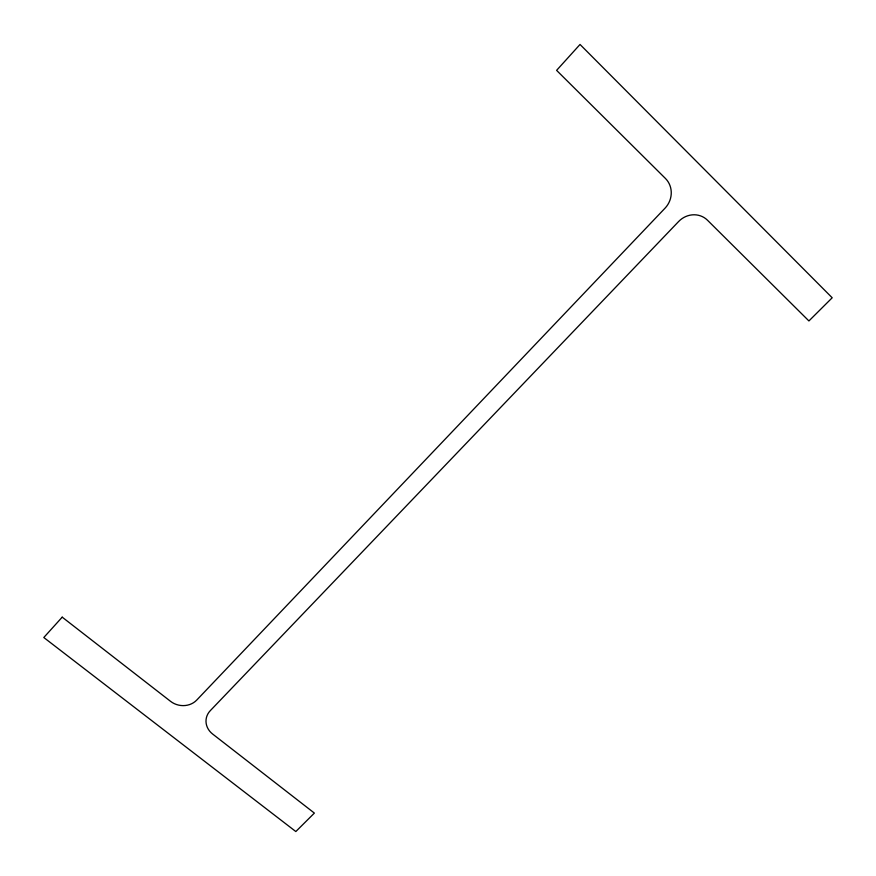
<?xml version="1.0" encoding="UTF-8"?>
<svg xmlns="http://www.w3.org/2000/svg" width="876" height="876" viewBox="0 0 876 876"><rect width="100%" height="100%" fill="white"/><g stroke="black" fill="none" stroke-linecap="round" stroke-linejoin="round"><path stroke-width="1.31" d="M62.207 617.153L43.8 637.52L295.825 831.543L314.375 813.092L212.627 734.033A18.495 16.502 8.3 0 1 210.284 710.666L678.615 221.529A21.155 19.83 -51 0 1 707.49 220.226L808.92 320.945L832.2 297.774L580.032 44.457L556.599 70.365L665.421 178.441A21.396 20.203 -56.4 0 1 665.059 208.159L196.728 700.077A18.714 16.753 11.3 0 1 170.568 701.347L62.207 617.153"/></g></svg>
